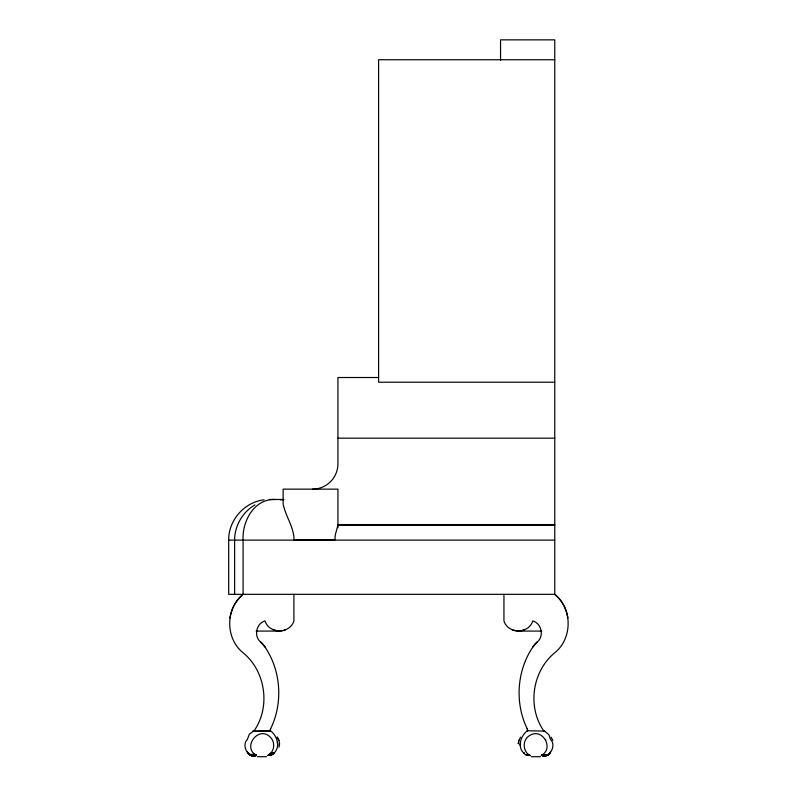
<?xml version="1.0" encoding="UTF-8"?>
<svg xmlns="http://www.w3.org/2000/svg" width="797" height="797" viewBox="0 0 797 797"><rect width="100%" height="100%" fill="white"/><g stroke="black" fill="none" stroke-linecap="round" stroke-linejoin="round"><path stroke-width="1.2" d="M293.904 594.333L293.904 620.913C289.859 634.153 269.077 634.153 265.042 620.913C256.206 623.473 253.536 636.096 260.569 642.023A32.986 28.841 0 0 1 262.801 644.275L263.149 644.673A38.226 30.396 0 0 1 264.793 646.746C281.092 670.506 283.224 702.864 270.661 728.727A4.304 3.726 0 0 0 270.372 730.64C276.878 735.422 281.112 747.048 273.76 753.304L274.298 752.637M544.67 731.148L543.674 730.759C527.126 706.73 532.177 671.233 554.762 652.773C572.585 638.497 572.585 608.619 554.762 594.333L228.689 594.333L228.689 540.127C228.37 520.321 244.36 502.1 264.046 499.829M275.344 499.48C254.183 498.504 242.009 521.358 243.085 540.127L243.085 594.333C225.262 608.619 225.262 638.497 243.085 652.773C265.67 671.233 270.721 706.73 254.173 730.759L253.177 731.148M255.887 755.297L256.305 755.287C247.648 758.435 241.361 745.165 247.369 739.417L249.441 734.037L254.173 730.759M523.609 752.717L524.087 753.304C516.725 747.048 520.979 735.422 527.475 730.64A4.304 3.726 0 0 0 527.186 728.727C514.623 702.864 516.765 670.506 533.054 646.746A38.226 30.396 0 0 1 534.697 644.673L535.046 644.275A32.986 28.841 0 0 1 537.278 642.023C544.321 636.096 541.641 623.473 532.804 620.913C528.77 634.153 507.988 634.153 503.943 620.913L503.943 594.333M253.008 755.407C247 754.829 255.259 757.07 256.375 755.436C241.73 747.178 258.746 725.081 270.402 737.235C274.806 741.579 274.806 749.23 270.402 753.573C268.081 754.37 267.872 756.821 269.396 754.341L270.093 755.347C265.152 755.646 273.989 755.496 274.238 752.717M278.97 747.277L279.598 743.84L278.97 740.393L277.236 737.175L278.97 740.393M518.877 740.393L518.279 743.84L518.847 740.393L520.64 737.175M527.295 731.307L527.425 730.879A2.361 1.674 -90 0 0 527.425 729.424L527.186 728.727M338.117 524.575L335.308 534.827L334.84 539.967L294.113 539.967C293.864 527.076 285.675 516.416 283.134 504.152L283.134 489.149L337.938 489.149L337.938 527.674M541.542 755.287C549.223 759.232 556.954 745.145 550.478 739.417L548.964 734.834L544.58 731.098L527.455 730.759M270.661 728.727L270.422 729.424A2.361 1.674 -90 0 0 270.422 730.879L252.988 731.238M550.518 751.969L549.671 753.364C551.853 750.027 548.306 755.317 550.06 752.836L549.402 753.703M527.753 755.347L529.836 755.407L527.753 755.347C532.745 755.446 524.227 755.705 523.689 752.836L524.137 753.364M529.088 755.327C531.39 755.466 525.592 755.387 529.836 755.407C522.453 751.322 522.224 739.477 529.836 735.402C542.408 727.492 554.513 748.473 541.382 755.407L545.726 755.865M549.522 753.573C549.053 756.054 541.9 755.964 543.634 755.994M529.477 755.217L525.791 754.639L526.966 754.51M541.402 755.387L547.16 755.407L548.774 754.341L546.533 755.636L547.36 755.287L541.96 755.287L547.26 755.337M542.02 754.918L548.017 754.918L547.499 755.207L548.774 754.341L547.16 754.998M270.591 755.217L268.161 755.287L269.177 755.217M268.31 755.177L270.392 755.267M254.95 504.919C242.577 512.013 234.577 525.861 234.617 540.127L234.617 594.333M547.25 755.347L542.538 755.407M547.559 755.177L542.02 755.048M528.67 755.217L529.766 755.357L528.441 755.436M271.199 755.028L272.056 754.639L269.406 754.341L270.093 755.347L268.131 755.377M252.828 731.307L270.422 730.879M270.85 755.148L272.056 754.639M268.489 755.307L269.406 755.436M271.428 754.938L269.406 754.341L273.202 753.842L269.844 754.002M546.204 755.755L542.309 755.755M254.213 755.994L255.06 755.865L252.619 755.974M251.314 755.636L256.465 755.407L254.532 755.267M268.768 755.327L268.011 755.407L268.659 755.436M266.547 756.692L257.411 756.692M540.436 756.692L531.3 756.692M528.979 755.337L529.616 755.426M542.349 755.337L544.271 755.197M280.365 499.829L283.722 499.619M525.791 754.639L529.417 755.436M528.242 755.407L529.766 755.357M256.305 755.287L250.716 755.417L247.478 752.258M269.765 755.387L268.011 755.407L269.635 755.407M554.762 59.735L378.595 59.735L378.595 382.221L554.762 382.221M378.595 377.509L337.938 377.509L337.938 463.744A25.404 25.404 0 0 1 312.534 489.149M337.938 438.181L554.762 438.181M269.356 499.48L283.702 499.48M337.938 524.575L554.762 524.575M337.938 525.213L554.762 525.213M228.689 540.127L554.762 540.127M256.146 631.075L279.468 631.075M518.379 631.075L541.701 631.075M273.491 753.573L270.203 753.723L273.431 753.633M255.07 754.341L249.072 754.341L250.487 755.287M255.847 754.938L249.85 754.938L249.003 754.271L251.643 755.755M529.228 754.938L526.418 754.938L529.706 755.317L527.455 755.267M529.537 755.177L527.255 755.217M254.572 755.964L252.121 755.865M543.275 755.964L545.238 755.974M249.979 755.008L253.067 755.197M250.686 754.998L249.85 754.938L251.045 755.536M251.075 755.407L250.766 755.426M544.5 731.068L545.018 731.307M269.406 754.341L270.631 755.207M247.787 752.836L248.445 753.703L247.329 751.969M551.096 737.175L552.889 740.393M545.447 739.417L545.855 740.214M500.556 60.303L500.556 39.85L554.762 39.85L554.762 594.333A38.276 38.276 0 0 1 567.912 618.034M524.476 629.809A15.004 14.655 0 0 1 512.282 629.809M520.033 745.185A8.09 8.02 0 0 1 520.6 742.505M285.565 629.809A15.004 14.655 0 0 1 273.371 629.809M229.935 618.034A38.276 38.276 0 0 1 242.248 595.06M277.246 742.505A8.09 8.02 0 0 1 277.814 745.185M274.158 752.836L273.71 753.364L271.04 752.737L274.158 752.836M537.288 642.033A37.389 26.44 90 0 0 533.044 646.736A37.389 26.44 -90 0 1 537.288 642.033M264.803 646.736A37.389 26.44 90 0 0 260.559 642.033A37.389 26.44 -90 0 1 264.803 646.736"/></g></svg>
